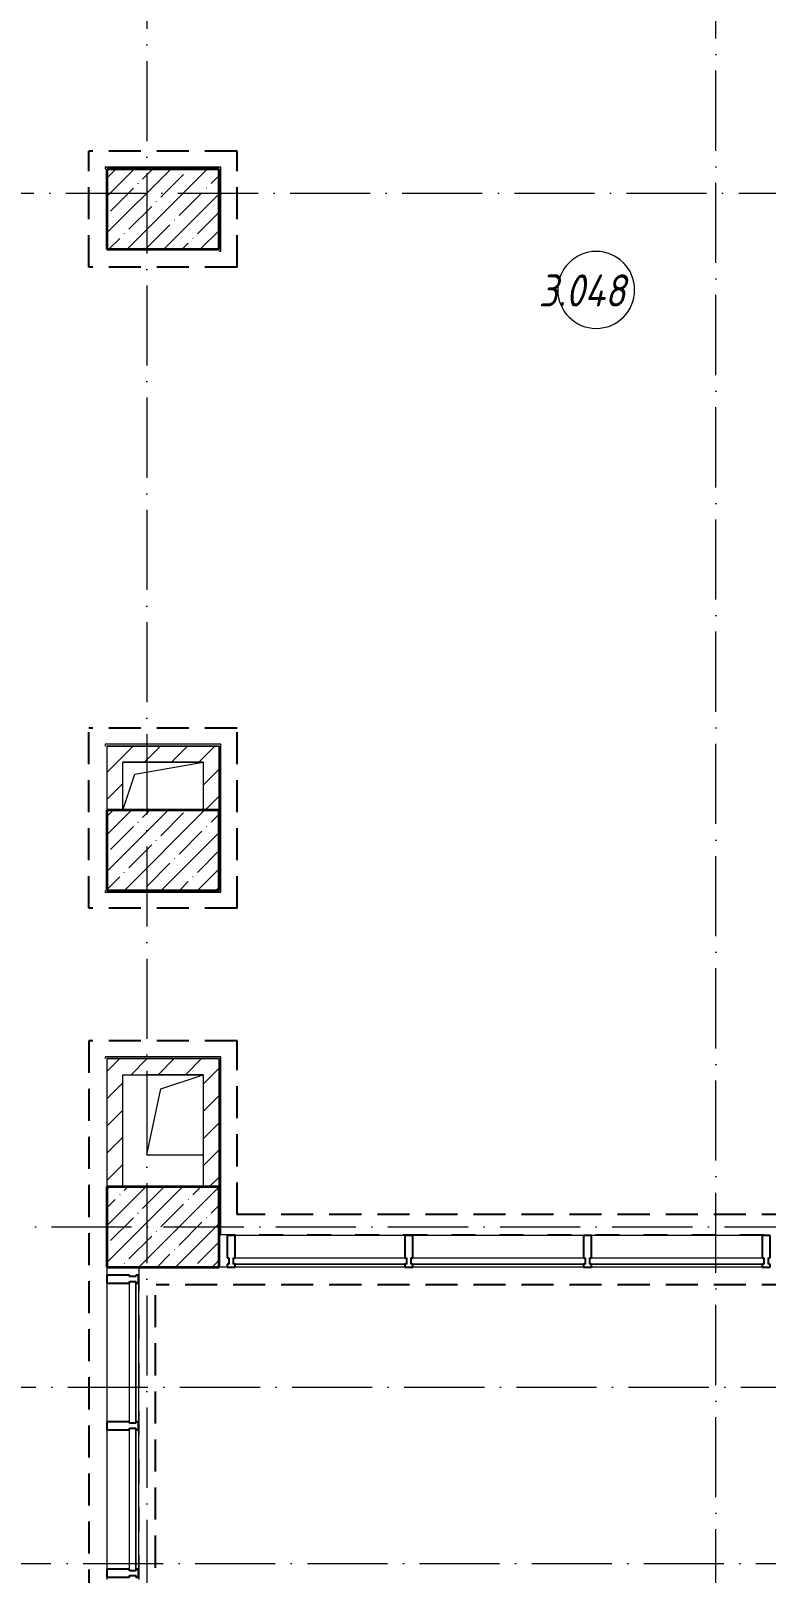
# Model space of a CAD drawing. Header units: millimetres. Extents: x -213536 to 1564669, y -45299 to 942238.
# Drawn here: x 508541 to 513131, y 520142 to 529765 of the extents above; entities that cross this region are included whole.
import ezdxf

# ---------------------------------------------------------------- set-up
doc = ezdxf.new("R2010")
doc.units = ezdxf.units.MM
for name, pattern in [('50_200_ШТРИХ_1Т_ш5_п1_п1_', [700, 500, -100, 0, -100]), ('Штрих короткий', [300, 150, -150]), ('Штриховая _2 мм - 1 мм_', [300, 200, -100])]:
    doc.linetypes.add(name, pattern=pattern)
for name, color, linetype, lineweight in [('0-1', 7, 'Continuous', 5), ('0-2', 7, 'Continuous', 9), ('3) ЖБ 4м', 3, 'Continuous', 30), ('Импосты витража', 7, 'Continuous', 9), ('Импосты витража-1', 7, 'Continuous', 25), ('Марки помещений', 7, 'Continuous', 9), ('Несущие колонны', 7, 'Continuous', 9), ('Несущие колонны-1', 7, 'Continuous', 35), ('Обобщенные модели', 7, 'Continuous', 9), ('Оси-2', 7, '50_200_ШТРИХ_1Т_ш5_п1_п1_', 9), ('Остекление-1', 7, 'Continuous', 9), ('Перемычка-1', 7, 'Штрих короткий', 9), ('Стены-1', 7, 'Continuous', 13), ('Штриховка разреза-1', 7, 'Continuous', 9)]:
    doc.layers.add(name, color=color, linetype=linetype, lineweight=lineweight)
doc.layers.add('СТ-1_1', color=7, linetype='Штриховая _2 мм - 1 мм_', lineweight=90, true_color=0x888888)
doc.layers.get('0-2').off()
doc.styles.add('ISOCPEUR_I_6', font='isocpeui.ttf', dxfattribs={"width": 0.85, "height": 3.5})
pattern_1 = [(45, (0, 0), (-84.85281, 84.85281), [])]

# ---------------------------------------------------------------- blocks, each defined once
blk = doc.blocks.new('Ос 3 эт верх часть')
at = {"layer": 'Оси-2'}
for p, q in [((509266, 535177.6), (509266, 501490.4)), ((512816, 499613), (512816, 535177.6)), ((426847.2, 528752.4), (535374.3, 528752.4)), ((481366, 522302.4), (535374.3, 522302.4)), ((467466, 521302.4), (535374.3, 521302.4)), ((502566, 520202.4), (535374.3, 520202.4))]:
    blk.add_line(p, q, dxfattribs=at)
blk = doc.blocks.new('BSC_Колонна _Прямоугольная - 500х700-V134-АИ2_03_План отделки стен 3-го этажа _Часть 1_')
at = {"layer": 'Несущие колонны'}
h = blk.add_hatch(dxfattribs=at)
h.set_pattern_fill('FP_132', color=256, style=0, pattern_type=2)
h.set_pattern_definition([(315, (-77400, 80200), (114.04925, 114.04925), []), (315, (-77400, 80085.95), (114.04925, 114.04925), [201.613, -40.323, 3.353, -36.97])])
h.paths.add_polyline_path([(-250, 350), (-250, -350), (250, -350), (250, 350)], flags=0)
at = {"layer": 'Несущие колонны-1'}
for p, q in [((250, 350), (-250, 350)), ((-250, 350), (-250, -350)), ((250, -350), (250, 350)), ((-250, -350), (250, -350))]:
    blk.add_line(p, q, dxfattribs=at)
blk = doc.blocks.new('BSC_Колонна _Прямоугольная - 500х700-V137-АИ2_03_План отделки стен 3-го этажа _Часть 1_')
at = {"layer": 'Несущие колонны'}
h = blk.add_hatch(dxfattribs=at)
h.set_pattern_fill('FP_135', color=256, style=0, pattern_type=2)
h.set_pattern_definition([(315, (-79750, 80200), (114.04925, 114.04925), []), (315, (-79750, 80085.95), (114.04925, 114.04925), [201.613, -40.323, 3.353, -36.97])])
h.paths.add_polyline_path([(-250, 350), (-250, -350), (250, -350), (250, 350)], flags=0)
at = {"layer": 'Несущие колонны-1'}
for p, q in [((250, 350), (-250, 350)), ((-250, 350), (-250, -350)), ((250, -350), (250, 350)), ((-250, -350), (250, -350))]:
    blk.add_line(p, q, dxfattribs=at)
blk = doc.blocks.new('BSC_Колонна _Прямоугольная - 500х700-V140-АИ2_03_План отделки стен 3-го этажа _Часть 1_')
at = {"layer": 'Несущие колонны'}
h = blk.add_hatch(dxfattribs=at)
h.set_pattern_fill('FP_138', color=256, style=0, pattern_type=2)
h.set_pattern_definition([(315, (-83750, 80200), (114.04925, 114.04925), []), (315, (-83750, 80085.95), (114.04925, 114.04925), [201.613, -40.323, 3.353, -36.97])])
h.paths.add_polyline_path([(-250, 350), (-250, -350), (250, -350), (250, 350)], flags=0)
at = {"layer": 'Несущие колонны-1'}
for p, q in [((250, 350), (-250, 350)), ((-250, 350), (-250, -350)), ((250, -350), (250, 350)), ((-250, -350), (250, -350))]:
    blk.add_line(p, q, dxfattribs=at)
blk = doc.blocks.new('PNS_Панель прямоугольная2 - Нр_Стекло - 40мм-35251796-АИ2_03_План отделки стен 3-го этажа _Часть 1_')
at = {"layer": 'Остекление-1'}
for p, q in [((-532.5, 40), (532.5, 40)), ((-542.5, 0), (542.5, 0)), ((532.5, 0), (-532.5, 0))]:
    blk.add_line(p, q, dxfattribs=at)
blk = doc.blocks.new('Прямоугольный импост - Импост структурный с накладкой - 180мм-35251791-АИ2_03_План отделки стен 3-го этажа _Часть 1_')
at = {"layer": 'Импосты витража'}
for p, q in [((82825, 77347), (81760, 77347)), ((82825, 77150), (81760, 77150))]:
    blk.add_line(p, q, dxfattribs=at)
blk = doc.blocks.new('Прямоугольный импост - Импост структурный с накладкой - 180мм-26943387-АИ2_03_План отделки стен 3-го этажа _Часть 1_')
at = {"layer": 'Импосты витража-1'}
for p, q in [((-25, 0), (-25, 17)), ((-25, 17), (25, 17)), ((-15, 0), (-25, 0)), ((-15, -40), (-15, 0)), ((25, 0), (15, 0)), ((15, 0), (15, -40)), ((25, 17), (25, 0)), ((-25, -180), (-25, -40)), ((-25, -40), (-15, -40)), ((15, -40), (25, -40)), ((25, -40), (25, -180)), ((25, -180), (-25, -180))]:
    blk.add_line(p, q, dxfattribs=at)
blk = doc.blocks.new('PNS_Панель прямоугольная2 - Нр_Стекло - 40мм-35251813-АИ2_03_План отделки стен 3-го этажа _Часть 1_')
at = {"layer": 'Остекление-1'}
for p, q in [((-530, 40), (530, 40)), ((-540, 0), (540, 0)), ((530, 0), (-530, 0))]:
    blk.add_line(p, q, dxfattribs=at)
blk = doc.blocks.new('Прямоугольный импост - Импост структурный с накладкой - 180мм-35251795-АИ2_03_План отделки стен 3-го этажа _Часть 1_')
at = {"layer": 'Импосты витража'}
for p, q in [((85050, 77347), (83990, 77347)), ((85050, 77150), (83990, 77150))]:
    blk.add_line(p, q, dxfattribs=at)
blk = doc.blocks.new('PNS_Панель прямоугольная2 - Нр_Стекло - 40мм-28950547-АИ2_03_План отделки стен 3-го этажа _Часть 1_')
at = {"layer": 'Остекление-1'}
for p, q in [((-435, 40), (435, 40)), ((-445, 0), (445, 0)), ((435, 0), (-435, 0))]:
    blk.add_line(p, q, dxfattribs=at)
blk = doc.blocks.new('Прямоугольный импост - Импост структурный с накладкой - 180мм-26951911-АИ2_03_План отделки стен 3-го этажа _Часть 1_')
at = {"layer": 'Импосты витража'}
for p, q in [((79850, 76135), (79850, 75265)), ((80047, 76135), (80047, 75265))]:
    blk.add_line(p, q, dxfattribs=at)
blk = doc.blocks.new('PNS_Панель прямоугольная2 - Нр_Стекло - 40мм-28950545-АИ2_03_План отделки стен 3-го этажа _Часть 1_')
at = {"layer": 'Остекление-1'}
for p, q in [((-432.5, 40), (432.5, 40)), ((-442.5, 0), (442.5, 0)), ((432.5, 0), (-432.5, 0))]:
    blk.add_line(p, q, dxfattribs=at)
blk = doc.blocks.new('Прямоугольный импост - Импост структурный с накладкой - 180мм-23210169-АИ2_03_План отделки стен 3-го этажа _Часть 1_')
at = {"layer": 'Импосты витража'}
for p, q in [((79850, 77050), (79850, 76185)), ((80047, 77050), (80047, 76185))]:
    blk.add_line(p, q, dxfattribs=at)
blk = doc.blocks.new('AR_Отверстие прямоугольное _в плите_ - AR_Отверстие прямоугольное _в плите_-V230-АИ2_03_План отделки стен 3-го этажа _Часть 1_')
at = {"layer": 'Обобщенные модели'}
for p, q in [((175, 250), (-175, 250)), ((-175, 250), (-175, -250)), ((-87.5, 162.5), (175, 250)), ((-175, -250), (-87.5, 162.5)), ((-175, -250), (175, -250))]:
    blk.add_line(p, q, dxfattribs=at)
blk = doc.blocks.new('AR_Отверстие прямоугольное _в плите_ - AR_Отверстие прямоугольное _в плите_-V232-АИ2_03_План отделки стен 3-го этажа _Часть 1_')
at = {"layer": 'Обобщенные модели'}
for p, q in [((250, 150), (-250, 150)), ((-175, 75), (250, 150)), ((-249.9, -149.7), (-175, 75))]:
    blk.add_line(p, q, dxfattribs=at)
blk = doc.blocks.new('Проем_Дверь_Прямоугольный - 2900х2800h_витражные проемы-35262136-АИ2_03_План отделки стен 3-го этажа _Часть 1_')
at = {"layer": 'Перемычка-1'}
for p, q in [((1450, 100), (-1450, 100)), ((1450, -100), (-1450, -100))]:
    blk.add_line(p, q, dxfattribs=at)
blk = doc.blocks.new('Проем_Дверь_Прямоугольный - 4600х2800h_витражные проемы-35262069-АИ2_03_План отделки стен 3-го этажа _Часть 1_')
at = {"layer": 'Перемычка-1'}
for p, q in [((2300, 100), (-2300, 100)), ((2300, -100), (-2300, -100))]:
    blk.add_line(p, q, dxfattribs=at)
blk = doc.blocks.new('0125-Р-ОО-Ш2-АР-о_23_10_2024_rvt-1-АИ2_03_План отделки стен 3-го этажа _Часть 1_')
at = {"layer": 'Штриховка разреза-1'}
h = blk.add_hatch(dxfattribs=at)
h.set_pattern_fill('FP_121', color=256, style=0, pattern_type=2)
h.set_pattern_definition(pattern_1)
h.paths.add_polyline_path([(80450, 80300), (80450, 80400), (79850, 80400), (79850, 80300), (79950, 80300)], flags=0)
h = blk.add_hatch(dxfattribs=at)
h.set_pattern_fill('FP_121', color=256, style=0, pattern_type=2)
h.set_pattern_definition(pattern_1)
h.paths.add_polyline_path([(80549.9, 80000), (80550, 80000), (80550, 80400), (80450, 80400), (80450, 80000)], flags=0)
h = blk.add_hatch(dxfattribs=at)
h.set_pattern_fill('FP_121', color=256, style=0, pattern_type=2)
h.set_pattern_definition(pattern_1)
h.paths.add_polyline_path([(79950, 80000), (79950, 80300), (79850, 80300), (79850, 80000)], flags=0)
h = blk.add_hatch(dxfattribs=at)
h.set_pattern_fill('FP_121', color=256, style=0, pattern_type=2)
h.set_pattern_definition(pattern_1)
h.paths.add_polyline_path([(80450, 78350), (80450, 78450), (79850, 78450), (79850, 78350), (80375.9, 78350)], flags=0)
h = blk.add_hatch(dxfattribs=at)
h.set_pattern_fill('FP_121', color=256, style=0, pattern_type=2)
h.set_pattern_definition(pattern_1)
h.paths.add_polyline_path([(80550, 77650), (80550, 77650), (80550, 78450), (80450, 78450), (80450, 77650)], flags=0)
h = blk.add_hatch(dxfattribs=at)
h.set_pattern_fill('FP_121', color=256, style=0, pattern_type=2)
h.set_pattern_definition(pattern_1)
h.paths.add_polyline_path([(79950, 77650), (79950, 78350), (79850, 78350), (79850, 77650)], flags=0)
at = {"layer": 'Стены-1'}
for p, q in [((80450, 80400), (79850, 80400)), ((79850, 80400), (79850, 80300)), ((80550, 80400), (80450, 80400)), ((80550, 80000), (80550, 80400)), ((79850, 80300), (79850, 80000)), ((79950, 80300), (80450, 80300)), ((79950, 80000), (79950, 80300)), ((80450, 80300), (80450, 80000)), ((80450, 78450), (79850, 78450)), ((79850, 78450), (79850, 78350)), ((80550, 78450), (80450, 78450)), ((80550, 77650), (80550, 78450)), ((79850, 78350), (79850, 77650)), ((79950, 78350), (80450, 78350)), ((79950, 77650), (79950, 78350)), ((80450, 78350), (80450, 77650))]:
    blk.add_line(p, q, dxfattribs=at)
at = {"layer": '0-2'}
for name, p, rotation in [('BSC_Колонна _Прямоугольная - 500х700-V140-АИ2_03_План отделки стен 3-го этажа _Часть 1_', (80200, 83750), 89.9999999999999), ('BSC_Колонна _Прямоугольная - 500х700-V137-АИ2_03_План отделки стен 3-го этажа _Часть 1_', (80200, 79750), 89.9999999999999), ('BSC_Колонна _Прямоугольная - 500х700-V134-АИ2_03_План отделки стен 3-го этажа _Часть 1_', (80200, 77400), 89.9999999999999), ('Проем_Дверь_Прямоугольный - 2900х2800h_витражные проемы-35262136-АИ2_03_План отделки стен 3-го этажа _Часть 1_', (79950, 75700), 89.99999999999967), ('PNS_Панель прямоугольная2 - Нр_Стекло - 40мм-28950545-АИ2_03_План отделки стен 3-го этажа _Часть 1_', (80030, 76617.5), 89.99999999999918), ('PNS_Панель прямоугольная2 - Нр_Стекло - 40мм-28950547-АИ2_03_План отделки стен 3-го этажа _Часть 1_', (80030, 75700), 89.99999999999918)]:
    blk.add_blockref(name, p, dxfattribs=dict(at, rotation=rotation))
for name, p in [('AR_Отверстие прямоугольное _в плите_ - AR_Отверстие прямоугольное _в плите_-V232-АИ2_03_План отделки стен 3-го этажа _Часть 1_', (80200, 80149.7)), ('AR_Отверстие прямоугольное _в плите_ - AR_Отверстие прямоугольное _в плите_-V230-АИ2_03_План отделки стен 3-го этажа _Часть 1_', (80275, 78099.7)), ('Проем_Дверь_Прямоугольный - 4600х2800h_витражные проемы-35262069-АИ2_03_План отделки стен 3-го этажа _Часть 1_', (82850, 77250)), ('Прямоугольный импост - Импост структурный с накладкой - 180мм-35251795-АИ2_03_План отделки стен 3-го этажа _Часть 1_', (-3340, 0)), ('Прямоугольный импост - Импост структурный с накладкой - 180мм-35251791-АИ2_03_План отделки стен 3-го этажа _Часть 1_', (0, 0)), ('Прямоугольный импост - Импост структурный с накладкой - 180мм-35251791-АИ2_03_План отделки стен 3-го этажа _Часть 1_', (1115, 0)), ('PNS_Панель прямоугольная2 - Нр_Стекло - 40мм-35251813-АИ2_03_План отделки стен 3-го этажа _Часть 1_', (81180, 77167)), ('PNS_Панель прямоугольная2 - Нр_Стекло - 40мм-35251796-АИ2_03_План отделки стен 3-го этажа _Часть 1_', (82292.5, 77167)), ('PNS_Панель прямоугольная2 - Нр_Стекло - 40мм-35251796-АИ2_03_План отделки стен 3-го этажа _Часть 1_', (83407.5, 77167)), ('Прямоугольный импост - Импост структурный с накладкой - 180мм-23210169-АИ2_03_План отделки стен 3-го этажа _Часть 1_', (0, 0)), ('Прямоугольный импост - Импост структурный с накладкой - 180мм-26951911-АИ2_03_План отделки стен 3-го этажа _Часть 1_', (0, 0))]:
    blk.add_blockref(name, p, dxfattribs=at)
at = {"layer": '0-2', "extrusion": (0, 0, -1)}
for p, rotation in [((-80625, 77167), 180), ((-81735, 77167), 180), ((-82850, 77167), 180), ((-83965, 77167), 180), ((-80030, 77075), 90.00000000000084), ((-80030, 76160), 90.00000000000084), ((-80030, 75240), 90.00000000000084)]:
    blk.add_blockref('Прямоугольный импост - Импост структурный с накладкой - 180мм-26943387-АИ2_03_План отделки стен 3-го этажа _Часть 1_', p, dxfattribs=dict(at, rotation=rotation))
blk = doc.blocks.new('AI_Марка_Помещение_х1__Общий_E___ISO-2_1K_ - Номер-16210215-АИ2_03_План отделки стен 3-го этажа _Часть 1_')
at = {"layer": 'Марки помещений'}
for start, end in [(360, 180), (180, 360)]:
    blk.add_arc((0.039, 0.312), 2.4, start, end, dxfattribs=at)
blk = doc.blocks.new('3этВверх')
at = {"layer": 'СТ-1_1', "lineweight": 25}
for p, q in [((509828, 529014.4), (508904, 529014.4)), ((508904, 528290.4), (508904, 529014.4)), ((509828, 528290.4), (509828, 529014.4)), ((509828, 528290.4), (508904, 528290.4)), ((509828, 525414.4), (508904, 525414.4)), ((508904, 524290.4), (508904, 525414.4)), ((509828, 524290.4), (509828, 525414.4)), ((509828, 524290.4), (508904, 524290.4)), ((509828, 523464.4), (508904, 523464.4)), ((508904, 523464.4), (508904, 514224.4)), ((509828, 522380.4), (509828, 523464.4)), ((514204, 522380.4), (509828, 522380.4)), ((509320, 519276.4), (509320, 521940.4)), ((514204, 521940.4), (509324, 521940.4))]:
    blk.add_line(p, q, dxfattribs=at)
at = {"layer": 'Стены-1'}
for p, q in [((509728, 528914.4), (509004, 528914.4)), ((509004, 528914.4), (509004, 528902.4)), ((509728, 528390.4), (509728, 528914.4)), ((509716, 528390.4), (509728, 528390.4)), ((509728, 525314.4), (509004, 525314.4)), ((509004, 525314.4), (509004, 525302.4)), ((509016, 525302.4), (509716, 525302.4)), ((509716, 525302.4), (509716, 524902.4)), ((509728, 524390.4), (509728, 525314.4)), ((509004, 524402.4), (509004, 524390.4)), ((509004, 524390.4), (509728, 524390.4)), ((509728, 523364.4), (509004, 523364.4)), ((509004, 523364.4), (509004, 523352.4)), ((509016, 523352.4), (509716, 523352.4)), ((509716, 523352.4), (509716, 522552.4)), ((509728, 522252.4), (509728, 523364.4)), ((509716, 522252.4), (509728, 522252.4))]:
    blk.add_line(p, q, dxfattribs=at)
at = {"layer": '0-1'}
blk.add_blockref('0125-Р-ОО-Ш2-АР-о_23_10_2024_rvt-1-АИ2_03_План отделки стен 3-го этажа _Часть 1_', (429166, 444902.4), dxfattribs=at)
at = {"layer": 'Марки помещений', "xscale": 99.99999999999993, "yscale": 99.99999999999993, "zscale": 99.99999999999993}
blk.add_blockref('AI_Марка_Помещение_х1__Общий_E___ISO-2_1K_ - Номер-16210215-АИ2_03_План отделки стен 3-го этажа _Часть 1_', (512066.1, 528117.3), dxfattribs=at)
at = {"layer": 'Марки помещений', "insert": (511710.4, 528245.1), "char_height": 200, "width": 817.721, "attachment_point": 1, "style": 'ISOCPEUR_I_6'}
blk.add_mtext('3.048', dxfattribs=at)

msp = doc.modelspace()

# ---------------------------------------------------------------- block references
at = {"color": 5, "lineweight": 30}
msp.add_blockref('Ос 3 эт верх часть', (0, 0), dxfattribs=at)
at = {"layer": '3) ЖБ 4м'}
msp.add_blockref('3этВверх', (0, 0), dxfattribs=at)

doc.saveas('drawing.dxf')
